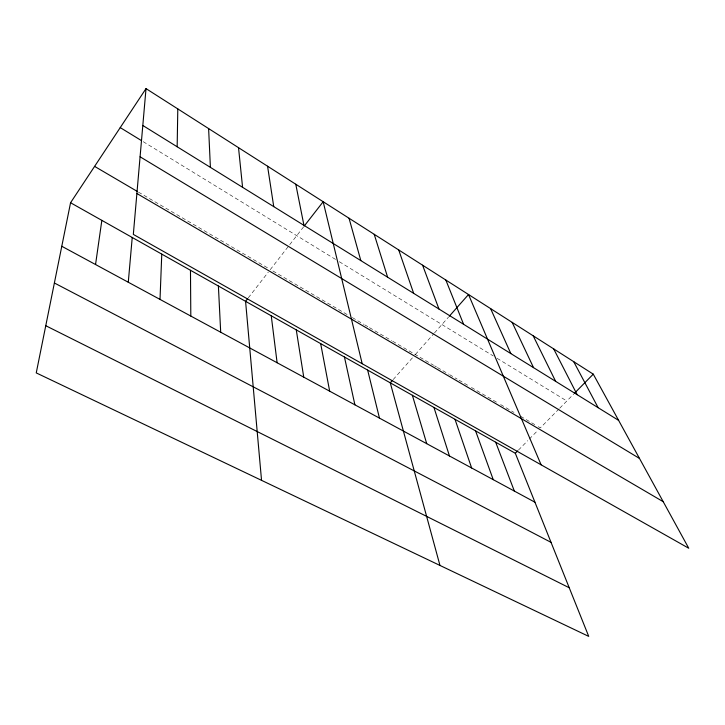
<?xml version="1.0" encoding="UTF-8"?>
<svg xmlns="http://www.w3.org/2000/svg" width="725" height="725" viewBox="0 0 725 725"><rect width="100%" height="100%" fill="white"/><g stroke="black" fill="none" stroke-linecap="round" stroke-linejoin="round"><path stroke-width="0.54" stroke-dasharray="3.62 2.72" d="M248.303 297.812L268.286 272.174M303.639 226.798L270.371 269.501L348.498 315.339M393.204 379.538L413.114 357.062M415.334 354.552L433.74 333.772M434.483 332.938L448.521 317.088M518.42 450.116L527.746 440.664M529.313 439.06L537.977 430.278M558.984 408.954L540.333 427.877L537.533 426.237M559.763 408.166L573.774 393.947M138.457 192.116L214.12 236.504M215.08 237.066L269.392 268.93M352.305 317.568L363.742 324.283M364.693 324.836L368.508 327.075M369.46 327.637L391.718 340.696M392.687 341.257L433.595 365.264M434.556 365.826L436.477 366.95M437.438 367.521L448.693 374.118M449.636 374.671L457.131 379.066M459.007 380.172L467.625 385.22M471.449 387.467L498.764 403.49M500.631 404.586L514.016 412.443M520.713 416.368L536.6 425.693M143.233 141.683L335.584 259.432M339.309 261.716L493.245 355.948M497.069 358.295L566.832 400.998"/><path stroke-width="1.09" d="M177.163 146.758L177.797 108.904M160.017 299.407L161.766 254.112M146.015 88.613L133.328 234.402L688.75 548.245L593.268 374.163L146.015 88.613L70.561 202.746L36.25 372.904L588.727 636.387L515.321 453.27L70.561 202.746M128.28 282.243L132.231 237.483M95.546 264.534L101.844 220.364M247.624 298.691L245.576 301.328L261.544 480.349M304.328 225.91L323.178 201.722L362.192 363.714M392.479 380.362L390.277 382.836L439.966 565.437M449.255 316.263L468.513 294.522L541.113 464.816M515.321 453.27L517.65 450.905M574.553 393.158L593.268 374.163M45.766 325.715L569.234 587.757M54.384 282.995L551.027 542.354M61.788 246.273L534.941 502.217M94.603 166.387L137.505 191.554M136.889 193.502L663.221 501.7M140.088 156.79L639.495 458.445M120.241 127.609L141.321 140.514M142.807 125.47L618.615 420.382M573.72 361.684L598.152 407.704M553.692 348.906L577.173 394.69M533.183 335.802L555.64 381.35M512.158 322.38L533.537 367.647M490.608 308.623L510.844 353.583M445.848 280.049L463.583 324.292M495.673 442.205L514.351 491.079M422.593 265.205L438.969 309.031M475.573 430.886L493.254 479.669M398.723 249.962L413.658 293.344M455.001 419.295L471.631 467.969M433.94 407.432L449.464 455.98M374.218 234.311L387.621 277.204M412.371 395.279L426.726 443.682M349.042 218.243L360.823 260.592M367.647 370.085L379.465 418.117M344.447 357.017L354.897 404.831M295.773 184.232L303.947 225.348M320.667 343.623L329.667 391.183M296.271 329.884L303.748 377.163M267.57 166.224L273.742 206.625M271.25 315.792L277.113 362.754M238.525 147.683L242.576 187.304M218.397 286.022L220.699 332.24M208.619 128.588L210.395 167.357M190.476 270.289L190.811 316.064"/></g></svg>
